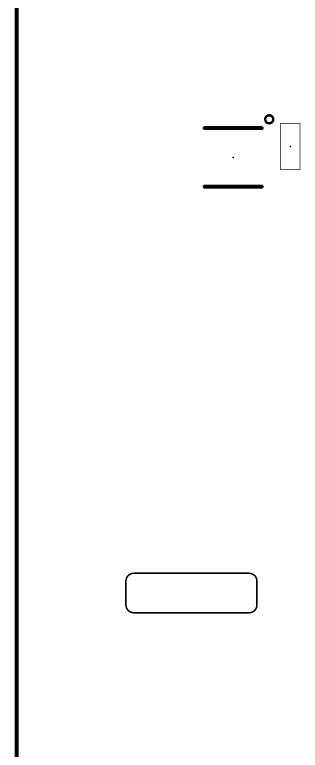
# Model space of a CAD drawing. Extents: x -84 to 55, y -33 to 162.
# Drawn here: x -54.78 to -36.69, y 64.72 to 111.33 of the extents above; entities that cross this region are included whole.
import ezdxf

# ---------------------------------------------------------------- set-up
doc = ezdxf.new("R2010")
doc.units = 0
for name, color, linetype in [('20', 7, 'CONTINUOUS'), ('22', 6, 'CONTINUOUS'), ('24', 7, 'CONTINUOUS')]:
    doc.layers.add(name, color=color, linetype=linetype)

msp = doc.modelspace()

# ---------------------------------------------------------------- linework, layer by layer
at = {"layer": '20'}
for points, const_width in [([(-54.6566, 159.13), (-54.6566, 15.5881)], 0.254), ([(-47.24, 75.94), (-39.94, 75.94)], 0.1), ([(-47.74, 73.94), (-47.74, 75.44)], 0.1), ([(-39.44, 75.44), (-39.44, 73.94)], 0.1), ([(-39.94, 73.44), (-47.24, 73.44)], 0.1)]:
    msp.add_lwpolyline(points, dxfattribs=dict(at, const_width=const_width))
for points, const_width in [([(-47.24, 75.94, 0.4142), (-47.74, 75.44)], 0.1), ([(-47.24, 75.965, 1), (-47.24, 75.915)], 0.05), ([(-47.24, 75.915, 1), (-47.24, 75.965)], 0.05), ([(-39.44, 75.44, 0.4142), (-39.94, 75.94)], 0.1), ([(-39.94, 75.965, 1), (-39.94, 75.915)], 0.05), ([(-39.94, 75.915, 1), (-39.94, 75.965)], 0.05), ([(-47.715, 75.44, 1), (-47.765, 75.44)], 0.05), ([(-47.765, 75.44, 1), (-47.715, 75.44)], 0.05), ([(-39.415, 75.44, 1), (-39.465, 75.44)], 0.05), ([(-39.465, 75.44, 1), (-39.415, 75.44)], 0.05), ([(-47.74, 73.94, 0.4142), (-47.24, 73.44)], 0.1), ([(-47.715, 73.94, 1), (-47.765, 73.94)], 0.05), ([(-47.765, 73.94, 1), (-47.715, 73.94)], 0.05), ([(-39.94, 73.44, 0.4142), (-39.44, 73.94)], 0.1), ([(-39.415, 73.94, 1), (-39.465, 73.94)], 0.05), ([(-39.465, 73.94, 1), (-39.415, 73.94)], 0.05), ([(-47.24, 73.465, 1), (-47.24, 73.415)], 0.05), ([(-47.24, 73.415, 1), (-47.24, 73.465)], 0.05), ([(-39.94, 73.465, 1), (-39.94, 73.415)], 0.05), ([(-39.94, 73.415, 1), (-39.94, 73.465)], 0.05)]:
    msp.add_lwpolyline(points, format="xyb", dxfattribs=dict(at, const_width=const_width))
at = {"layer": '22'}
for points, const_width in [([(-38.661, 104.4488, 1), (-38.661, 104.9568, 1), (-38.661, 104.4488)], 0.1524), ([(-37.9324, 104.4625, 1), (-37.9324, 104.4435)], 0.0191), ([(-37.9229, 104.453, 1), (-37.9419, 104.453)], 0.0191), ([(-36.7037, 104.453, 1), (-36.7227, 104.453)], 0.0191), ([(-36.7132, 104.4435, 1), (-36.7132, 104.4625)], 0.0191), ([(-42.7504, 104.2075, 1), (-42.7504, 104.0805)], 0.127), ([(-39.1436, 104.0805, 1), (-39.1436, 104.2075)], 0.127), ([(-37.9419, 101.5066, 1), (-37.9229, 101.5066)], 0.0191), ([(-37.9324, 101.5161, 1), (-37.9324, 101.4971)], 0.0191), ([(-36.7227, 101.5066, 1), (-36.7037, 101.5066)], 0.0191), ([(-36.7132, 101.4971, 1), (-36.7132, 101.5161)], 0.0191), ([(-42.7504, 100.4991, 1), (-42.7504, 100.3721)], 0.127), ([(-39.1436, 100.3721, 1), (-39.1436, 100.4991)], 0.127)]:
    msp.add_lwpolyline(points, format="xyb", dxfattribs=dict(at, const_width=const_width))
for points, const_width in [([(-36.7132, 104.453), (-37.9324, 104.453)], 0.0381), ([(-37.9324, 104.453), (-37.9324, 101.5066)], 0.0381), ([(-36.7132, 101.5066), (-36.7132, 104.453)], 0.0381), ([(-39.1436, 104.144), (-42.7504, 104.144)], 0.254), ([(-37.9324, 101.5066), (-36.7132, 101.5066)], 0.0381), ([(-42.7504, 100.4356), (-39.1436, 100.4356)], 0.254)]:
    msp.add_lwpolyline(points, dxfattribs=dict(at, const_width=const_width))
at = {"layer": '24'}
for p in [(-37.3228, 102.9798), (-40.947, 102.2898)]:
    msp.add_point(p, dxfattribs=at)

doc.saveas('drawing.dxf')
